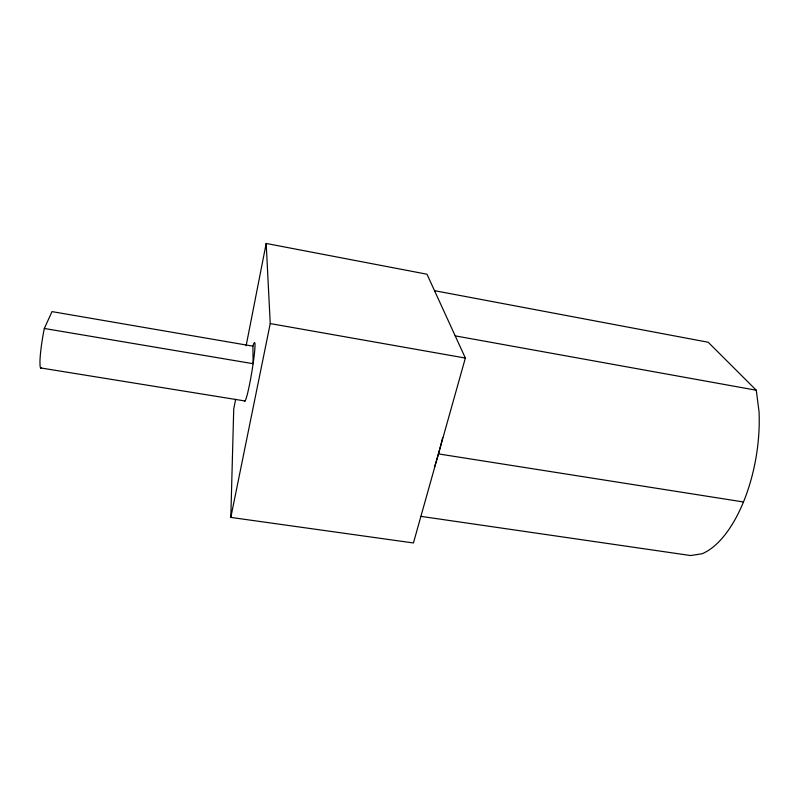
<?xml version="1.0" encoding="UTF-8"?>
<svg xmlns="http://www.w3.org/2000/svg" width="799" height="799" viewBox="0 0 799 799"><rect width="100%" height="100%" fill="white"/><g stroke="black" fill="none" stroke-linecap="round" stroke-linejoin="round"><path stroke-width="1.2" d="M246.132 345.737L266.177 243.455L426.986 274.217L465.358 358.052L413.433 542.97L230.811 517.402L233.727 409.048L235.635 399.31M44.335 328.469L253.103 363.705L252.913 346.167L52.015 311.61L44.335 328.469L43.506 332.594A30.781 3.376 -80.5 0 0 39.95 361.617L40.05 365.752A30.781 3.376 -80.5 0 0 41.428 368.019M230.811 517.402L270.242 323.575L266.177 243.455M252.913 346.167L253.173 345.268A29.673 2.157 -80.5 0 1 253.613 360.179L252.514 367.71A29.673 2.157 -80.5 0 1 247.071 395.335L245.932 399.12A29.673 2.157 -80.5 0 1 244.514 400.858M421.003 516.374L690.656 555.545L702.091 553.757A109.353 52.354 -80.5 0 0 759.05 411.875L756.283 390.232L708.194 342.252L434.516 290.676M438.441 453.902L743.479 501.972M40.549 367.92L245.063 400.988M270.242 323.575L465.358 358.052M455.2 335.86L756.283 390.232M442.646 437.662A115.515 26.277 -80.5 0 1 434.426 467.195"/></g></svg>
